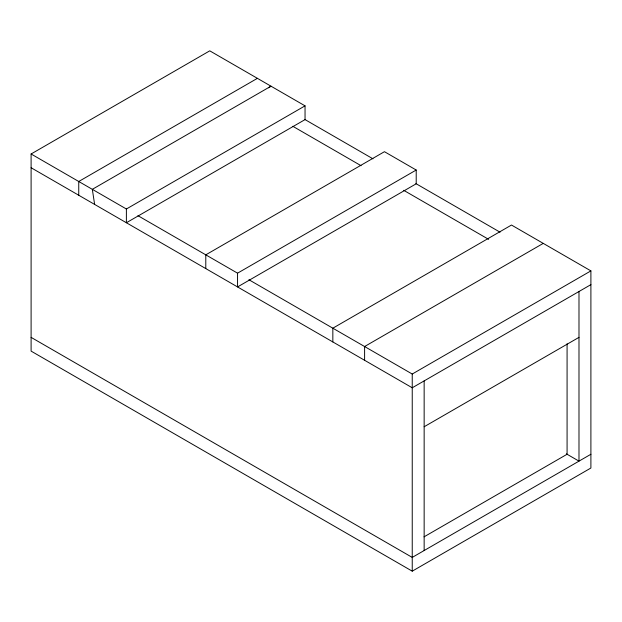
<?xml version="1.0" encoding="UTF-8"?>
<svg xmlns="http://www.w3.org/2000/svg" width="622" height="622" viewBox="0 0 622 622"><rect width="100%" height="100%" fill="white"/><g stroke="black" fill="none" stroke-linecap="round" stroke-linejoin="round"><path stroke-width="0.93" d="M268.572 87.803L270.982 86.186L92.328 189.329L94.622 204.413M332.84 341.945L332.84 328.191L511.494 225.04L590.9 270.889L590.9 468.016L412.238 571.167L31.1 351.111L31.1 153.984L209.762 50.833L305.044 105.849L305.044 119.603L126.383 222.746L126.383 209L305.044 105.849M257.399 78.341L78.745 181.492L78.745 195.246M237.55 273.175L416.211 170.031L416.211 183.785L237.55 286.929L237.55 273.175L137.952 215.678M543.255 243.381L364.601 346.524L364.601 360.278M248.901 279.729L412.238 374.032L590.9 270.889M590.9 284.635L412.238 387.786L31.1 167.738M424.15 426.754L578.989 337.357M424.025 536.856L567.077 454.262L567.077 343.764M590.9 454.262L412.238 557.413L31.1 337.365M416.211 170.031L384.45 151.69L205.789 254.841L205.789 268.595M304.834 119.478L372.982 158.828M415.893 183.599L500.034 232.177M292.791 126.282L361.071 165.701M403.732 190.332L488.628 239.346M566.37 453.85L578.989 461.135L578.989 291.516M31.1 153.984L126.383 209M424.15 380.913L424.15 550.532M412.238 374.032L412.238 571.167"/></g></svg>
